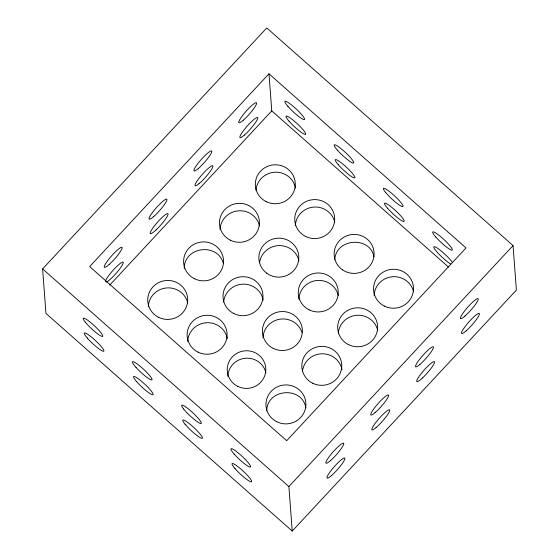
<?xml version="1.0" encoding="UTF-8"?>
<svg xmlns="http://www.w3.org/2000/svg" width="559" height="559" viewBox="0 0 559 559"><rect width="100%" height="100%" fill="white"/><g stroke="black" fill="none" stroke-linecap="round" stroke-linejoin="round"><path stroke-width="0.84" d="M266.699 410.781C267.09 388.547 302.146 385.899 305.885 407.811M184.239 268.348C184.253 246.442 217.821 242.41 223.376 263.464M334.792 259.481C336.043 238.295 369.96 235.835 373.964 256.728M42.61 268.914L266.769 27.95L513.05 245.597L516.39 290.086L292.231 531.05L45.95 313.403L42.61 268.914L288.884 486.561L292.231 531.05M268.977 73.809L89.65 266.587L286.676 440.702L466.003 247.93L268.977 73.809L271.765 110.885L448.57 267.132M109.662 285.146L271.765 110.885M288.884 486.561L513.05 245.597M227.792 376.305A19.299 18.817 -4.3 0 1 245.324 358.256A19.299 18.817 -4.3 0 1 265.902 372.776M338.3 333.143A19.984 19.481 -4.3 0 1 356.838 315.269A19.984 19.481 -4.3 0 1 377.702 330.348M295.306 225.794A19.984 19.481 -4.3 0 1 313.459 207.103A19.984 19.481 -4.3 0 1 334.757 222.147M255.952 190.116A19.984 19.481 -4.3 0 1 274.923 172.221A19.984 19.481 -4.3 0 1 295.529 188.159M302.433 371.7A19.984 19.481 -4.3 0 1 321.411 353.798A19.984 19.481 -4.3 0 1 342.01 369.737M262.975 337.727A19.984 19.481 -4.3 0 1 280.269 319.133A19.984 19.481 -4.3 0 1 301.979 332.444M187.705 341.458A19.984 19.481 -4.3 0 1 206.299 322.732A19.984 19.481 -4.3 0 1 227.338 338.642M298.841 299.17A19.984 19.481 -4.3 0 1 316.995 280.485A19.984 19.481 -4.3 0 1 338.3 295.522M223.628 302.049A19.984 19.481 -4.3 0 1 242.599 284.154A19.984 19.481 -4.3 0 1 263.205 300.092M220.036 229.525A19.984 19.481 -4.3 0 1 238.183 210.834A19.984 19.481 -4.3 0 1 259.488 225.878M148.303 306.632A19.984 19.481 -4.3 0 1 166.456 287.948A19.984 19.481 -4.3 0 1 187.761 302.985M259.586 262.625A19.984 19.481 -4.3 0 1 278.494 245.597A19.984 19.481 -4.3 0 1 298.904 260.732M105.337 281.54A13.325 2.159 -48.5 0 1 117.774 265.49A13.325 2.159 -48.5 0 1 120.884 267.307A13.325 2.159 -48.5 0 1 106.322 282.113M374.111 295.438A19.984 19.481 -4.3 0 1 392.264 276.754A19.984 19.481 -4.3 0 1 413.569 291.791M450.729 264.079A13.325 2.047 42.9 0 1 436.202 251.061A13.325 2.047 42.9 0 1 437.774 248.399A13.325 2.047 42.9 0 1 452.028 261.878M237.666 386.325A19.299 18.817 -4.3 0 0 265.798 368.619A19.299 18.817 -4.3 0 0 236.094 353.777A19.299 18.817 -4.3 0 0 237.666 386.325M384.354 306.08A19.984 19.481 -4.3 0 0 413.478 287.745A19.984 19.481 -4.3 0 0 382.726 272.38A19.984 19.481 -4.3 0 0 384.354 306.08M276.754 421.745A19.984 19.481 -4.3 0 0 305.885 403.409A19.984 19.481 -4.3 0 0 275.133 388.044A19.984 19.481 -4.3 0 0 276.754 421.745M309.085 309.812A19.984 19.481 -4.3 0 0 338.209 291.477A19.984 19.481 -4.3 0 0 307.457 276.111A19.984 19.481 -4.3 0 0 309.085 309.812M312.621 383.188A19.984 19.481 -4.3 0 0 341.745 364.852A19.984 19.481 -4.3 0 0 311 349.487A19.984 19.481 -4.3 0 0 312.621 383.188M194.406 278.717A19.984 19.481 -4.3 0 0 223.537 260.382A19.984 19.481 -4.3 0 0 192.785 245.017A19.984 19.481 -4.3 0 0 194.406 278.717M348.488 344.63A19.984 19.481 -4.3 0 0 377.611 326.295A19.984 19.481 -4.3 0 0 346.859 310.93A19.984 19.481 -4.3 0 0 348.488 344.63M273.218 348.362A19.984 19.481 -4.3 0 0 302.342 330.027A19.984 19.481 -4.3 0 0 271.59 314.661A19.984 19.481 -4.3 0 0 273.218 348.362M158.546 317.274A19.984 19.481 -4.3 0 0 187.67 298.939A19.984 19.481 -4.3 0 0 156.918 283.574A19.984 19.481 -4.3 0 0 158.546 317.274M305.542 236.429A19.984 19.481 -4.3 0 0 334.673 218.094A19.984 19.481 -4.3 0 0 303.921 202.728A19.984 19.481 -4.3 0 0 305.542 236.429M266.14 201.61A19.984 19.481 -4.3 0 0 295.264 183.275A19.984 19.481 -4.3 0 0 264.512 167.91A19.984 19.481 -4.3 0 0 266.14 201.61M342.471 269.787A19.984 19.481 -4.3 0 0 373.999 255.749A19.984 19.481 -4.3 0 0 345.874 236.191A19.984 19.481 -4.3 0 0 342.471 269.787M266.713 273.169A19.984 19.481 -4.3 0 0 298.66 260.068A19.984 19.481 -4.3 0 0 271.157 239.685A19.984 19.481 -4.3 0 0 266.713 273.169M197.949 352.093A19.984 19.481 -4.3 0 0 227.073 333.758A19.984 19.481 -4.3 0 0 196.321 318.392A19.984 19.481 -4.3 0 0 197.949 352.093M230.273 240.16A19.984 19.481 -4.3 0 0 259.397 221.825A19.984 19.481 -4.3 0 0 228.652 206.46A19.984 19.481 -4.3 0 0 230.273 240.16M233.816 313.543A19.984 19.481 -4.3 0 0 262.94 295.208A19.984 19.481 -4.3 0 0 232.188 279.842A19.984 19.481 -4.3 0 0 233.816 313.543M243.389 120.122A13.325 2.159 -48.5 0 0 256.644 103.101A13.325 2.159 -48.5 0 0 243.004 114.986A13.325 2.159 -48.5 0 0 243.389 120.122M198.557 168.315A13.325 2.159 -48.5 0 0 211.812 151.293A13.325 2.159 -48.5 0 0 198.172 163.179A13.325 2.159 -48.5 0 0 198.557 168.315M153.725 216.515A13.325 2.159 -48.5 0 0 166.98 199.486A13.325 2.159 -48.5 0 0 153.341 211.372A13.325 2.159 -48.5 0 0 153.725 216.515M109.229 264.407A13.325 2.159 -48.5 0 0 122.135 247.56A13.325 2.159 -48.5 0 0 108.187 259.977A13.325 2.159 -48.5 0 0 109.229 264.407M156.052 229.903A13.325 2.159 -48.5 0 0 167.938 213.664A13.325 2.159 -48.5 0 0 153.327 227.345A13.325 2.159 -48.5 0 0 156.052 229.903M199.025 183.694A13.325 2.159 -48.5 0 0 212.916 166.4A13.325 2.159 -48.5 0 0 199.94 177.182A13.325 2.159 -48.5 0 0 199.025 183.694M244.325 135.11A13.325 2.159 -48.5 0 0 257.762 117.998A13.325 2.159 -48.5 0 0 244.29 129.597A13.325 2.159 -48.5 0 0 244.325 135.11M385.682 192.52A13.325 2.047 42.9 0 0 402.494 206.648A13.325 2.047 42.9 0 0 391.531 193.218A13.325 2.047 42.9 0 0 385.682 192.52M337.433 150.175A13.325 2.047 42.9 0 0 353.63 163.081A13.325 2.047 42.9 0 0 340.871 148.54A13.325 2.047 42.9 0 0 337.433 150.175M287.913 106.35A13.325 2.047 42.9 0 0 304.299 119.584A13.325 2.047 42.9 0 0 291.959 105.288A13.325 2.047 42.9 0 0 287.913 106.35M289.031 121.177A13.325 2.047 42.9 0 0 305.41 134.412A13.325 2.047 42.9 0 0 293.07 120.115A13.325 2.047 42.9 0 0 289.031 121.177M338.286 164.702A13.325 2.047 42.9 0 0 354.665 177.944A13.325 2.047 42.9 0 0 342.332 163.647A13.325 2.047 42.9 0 0 338.286 164.702M387.541 208.234A13.325 2.047 42.9 0 0 403.919 221.469A13.325 2.047 42.9 0 0 391.586 207.172A13.325 2.047 42.9 0 0 387.541 208.234M435.817 237.086A13.325 2.047 42.9 0 0 452.105 250.159A13.325 2.047 42.9 0 0 439.549 235.737A13.325 2.047 42.9 0 0 435.817 237.086M85.345 322.229A13.325 2.047 42.9 0 0 102.192 336.455A13.325 2.047 42.9 0 0 91.397 323.137A13.325 2.047 42.9 0 0 85.345 322.229M87.288 338.048A13.325 2.047 42.9 0 0 103.667 351.283A13.325 2.047 42.9 0 0 91.327 336.986A13.325 2.047 42.9 0 0 87.288 338.048M136.543 381.573A13.325 2.047 42.9 0 0 152.921 394.808A13.325 2.047 42.9 0 0 140.582 380.518A13.325 2.047 42.9 0 0 136.543 381.573M136.005 367.403A13.325 2.047 42.9 0 0 151.964 379.903A13.325 2.047 42.9 0 0 138.737 365.104A13.325 2.047 42.9 0 0 136.005 367.403M183.666 409.055A13.325 2.047 42.9 0 0 200.59 423.491A13.325 2.047 42.9 0 0 190.214 410.446A13.325 2.047 42.9 0 0 183.666 409.055M234.214 454.125A13.325 2.047 42.9 0 0 250.404 467.01A13.325 2.047 42.9 0 0 237.617 452.455A13.325 2.047 42.9 0 0 234.214 454.125M185.113 424.288A13.325 2.047 42.9 0 0 201.897 438.354A13.325 2.047 42.9 0 0 190.808 424.84A13.325 2.047 42.9 0 0 185.113 424.288M234.99 468.561A13.325 2.047 42.9 0 0 251.41 481.872A13.325 2.047 42.9 0 0 239.182 467.645A13.325 2.047 42.9 0 0 234.99 468.561M331.662 475.416A13.325 2.159 -48.5 0 0 344.917 458.387A13.325 2.159 -48.5 0 0 331.27 470.28A13.325 2.159 -48.5 0 0 331.662 475.416M330.544 460.588A13.325 2.159 -48.5 0 0 343.799 443.56A13.325 2.159 -48.5 0 0 330.159 455.445A13.325 2.159 -48.5 0 0 330.544 460.588M375.103 412.626A13.325 2.159 -48.5 0 0 388.638 395.472A13.325 2.159 -48.5 0 0 375.257 406.917A13.325 2.159 -48.5 0 0 375.103 412.626M376.06 427.593A13.325 2.159 -48.5 0 0 389.749 410.376A13.325 2.159 -48.5 0 0 376.535 421.535A13.325 2.159 -48.5 0 0 376.06 427.593M422.492 377.968A13.325 2.159 -48.5 0 0 434.455 361.68A13.325 2.159 -48.5 0 0 419.893 375.278A13.325 2.159 -48.5 0 0 422.492 377.968M466.157 330.837A13.325 2.159 -48.5 0 0 479.412 313.809A13.325 2.159 -48.5 0 0 465.766 325.701A13.325 2.159 -48.5 0 0 466.157 330.837M419.858 364.503A13.325 2.159 -48.5 0 0 433.463 347.314A13.325 2.159 -48.5 0 0 420.172 358.612A13.325 2.159 -48.5 0 0 419.858 364.503M465.039 316.01A13.325 2.159 -48.5 0 0 478.294 298.981A13.325 2.159 -48.5 0 0 464.655 310.867A13.325 2.159 -48.5 0 0 465.039 316.01"/></g></svg>
